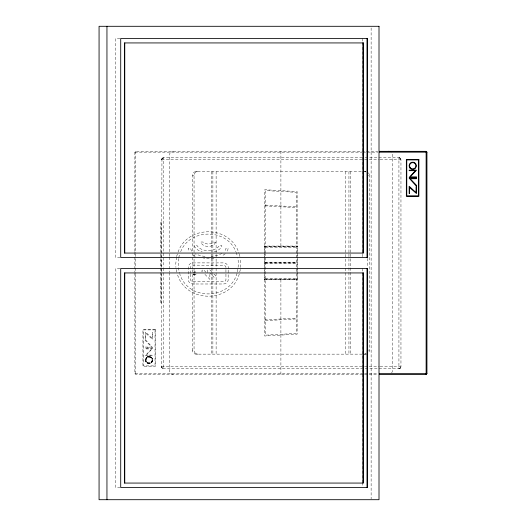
<?xml version="1.0" encoding="UTF-8"?>
<svg xmlns="http://www.w3.org/2000/svg" width="526" height="526" viewBox="0 0 526 526"><rect width="100%" height="100%" fill="white"/><g stroke="black" fill="none" stroke-linecap="round" stroke-linejoin="round"><path stroke-width="0.39" stroke-dasharray="2.63 1.97" d="M240.658 267.418L240.336 258.595M176.46 257.247L175.75 264.013L175.927 267.418M178.603 258.509L178.229 267.175L179.544 273.356M240.336 269.437L239.422 273.415M161.62 267.339L161.949 158.681M176.637 256.589L177.347 253.959M178.722 257.727L179.544 254.669M237.456 271.83L238.521 264.013L237.864 257.727M161.653 159.424L162.37 158.221M227.534 251.073L228.166 248.298L226.002 248.298L225.194 250.685L224.319 251.658M145.597 359.002L146.695 357.285M146.018 359.12L146.984 357.621M152.106 360.908L151.14 362.414M152.533 361.033L151.429 362.749M178.077 252.053C187.69 224.392 230.526 225.306 239.001 253.322M237.042 273.356C229.415 300.359 188.111 300.925 179.826 274.092M239.245 274.072C230.888 303.561 185.704 303.561 177.347 274.072M180.674 251.717C189.748 228.231 226.837 228.231 235.911 251.717M400.621 367.786L400.957 366.681L400.957 159.792L400.621 158.681M196.08 274.039L195.659 274.625M162.074 158.517L163.645 157.767L362.164 157.767M134.866 251.415L134.866 152.152L135.675 151.343L377.74 151.317M225.233 253.815L221.742 256.116M193.535 272.343L195.284 272.027M162.534 158.096L163.645 157.767L163.645 267.339M400.036 368.378L398.925 368.706L163.645 368.706L162.534 368.378M222.018 253.453L216.942 255.485L211.209 256.445M193.989 272.027L195.231 272.001M195.284 274.861L193.989 274.861M147.563 356.727L150.567 356.727M147.747 357.128L150.383 357.128M150.383 362.901L147.747 362.901M150.567 363.302L147.563 363.302M214.233 251.783C216.633 252.316 226.167 244.814 219.664 245.162C215.627 252.388 200.754 252.388 196.717 245.162C190.215 244.814 199.749 252.316 202.148 251.783M196.658 171.739L195.817 171.91L197.566 171.601A4.057 3.511 90 0 0 194.055 175.658L194.055 267.372M365.156 354.005L365.997 353.834L364.248 354.143A4.057 3.511 -90 0 0 366.004 353.597M398.925 368.706L400.358 368.115L400.957 366.681A2.025 2.025 0 0 1 398.925 368.706L398.925 157.8L362.855 157.767M213.826 258.371L207.54 258.818L203.588 258.555M264.683 319.913L297.131 318.072M265.492 320.669L296.322 318.92M119.987 38.47L115.602 38.47L115.602 257.523L119.987 257.523M134.866 152.152L362.125 152.152M362.947 152.152L377.714 152.152M161.627 159.792L363.795 159.792M364.617 159.792L379.318 159.792M380.134 159.792L400.943 159.792M365.872 171.601L195.942 171.601A4.057 3.511 90 0 0 192.431 175.658L192.431 269.016M192.431 175.658L194.055 175.658M368.299 175.658L369.383 175.658L369.383 350.086A4.057 3.511 -90 0 1 368.351 352.953M160.673 231.23L161.278 231.23M160.673 239.955L161.278 239.955M160.673 245.629L161.278 245.629M264.276 246.24L297.538 246.24M264.683 246.648L297.131 246.648M265.492 247.457L296.322 247.457M160.673 260.232L161.278 260.232M265.492 262.178L296.322 262.178M264.683 262.75L297.131 262.75M264.683 262.993L297.131 262.993M265.492 263.565L296.322 263.565M160.673 265.913L161.278 265.913M119.987 268.477L115.602 268.477L115.661 487.53L119.987 487.53M265.492 278.287L296.322 278.287M264.683 279.096L297.131 279.096M264.276 279.503L297.538 279.503M160.673 280.516L161.278 280.516M160.673 286.197L161.278 286.197M160.673 294.915L161.278 294.915M192.431 269.831L192.431 350.086L194.055 350.086A4.057 3.511 -90 0 0 197.566 354.143L195.817 353.834L196.658 354.005M368.299 350.086L369.383 350.086M161.627 366.681L363.795 366.681M364.617 366.681L379.318 366.681M380.134 366.681L400.943 366.681M134.866 272.744L134.866 373.644L363.768 373.644M364.59 373.644L377.714 373.644M134.866 373.644L135.675 374.453L377.74 374.427M265.492 205.068L296.322 206.823M264.683 205.83L297.131 207.671M205.015 256.412L200.491 255.735L195.153 253.848M163.645 268.161L163.645 368.7L162.074 367.957M365.156 171.739L365.997 171.91L364.248 171.601A4.057 3.511 90 0 1 366.004 172.14M399.293 157.8L400.036 158.096M195.225 256.3L191.471 254.124M162.37 368.253L161.62 366.681L161.62 268.161M205.968 272.244L203.22 269.509L201.642 271.087L202.734 272.179M204.93 274.368L209.854 279.286L209.848 273.783M193.193 274.039L194.64 275.006L195.948 274.289A1.558 1.558 0 0 1 193.325 274.289M209.795 269.785L211.978 271.968M214.167 274.158L215.805 275.795L214.22 277.38L209.848 273.001M191.622 251.185L190.465 248.298L188.236 248.298L189.353 251.704M152.106 358.061L152.533 359.002M151.731 358.305L152.106 359.12M146.392 361.73L146.018 360.908M146.024 361.973L145.597 361.033M161.949 367.786L161.62 366.681A2.025 2.025 0 0 0 163.645 368.706M236.194 252.454L237.456 256.201M239.245 253.959L240.126 257.247M176.815 272.093L176.039 268.089M228.166 269.01C229.08 265.788 226.371 262.625 223.109 262.895L193.87 262.895C191.332 262.605 188.295 264.243 188.255 267.044L188.255 279.852C188.282 282.298 190.734 283.987 193.022 283.987L223.215 283.987C225.463 284.053 227.929 282.547 228.172 280.167L228.166 269.805M207.612 269.956L207.619 273.895M371.126 27.944L371.126 498.878M367.759 258.365L367.759 267.372M362.309 38.47L362.25 41.751M362.25 42.573L362.309 256.701M362.309 268.477L362.25 481.79M362.25 482.605L362.309 486.708M350.566 171.601L350.566 253.381M350.566 254.065L350.566 354.143M348.942 171.601L348.942 253.381M348.942 254.065L348.942 354.143M345.694 171.601L345.694 354.143M297.131 253.23L297.131 191.569L264.683 189.722L264.683 336.015L297.131 334.174L297.131 253.946M280.897 151.343L280.897 246.063M280.897 279.733L280.897 374.453M265.492 253.203L265.492 190.576L296.322 192.325L296.322 333.418L265.492 335.167L265.492 253.946M216.12 171.601L216.12 354.143M212.872 171.601L212.872 253.381M212.872 254.065L212.872 354.143M211.248 171.601L211.248 253.381M211.248 254.065L211.248 354.143M194.055 268.194L194.055 350.086M190.484 273.441C190.182 270.627 189.136 264.427 193.877 265.124L224.733 265.446L225.937 266.879L225.943 279.937L225.194 281.16L223.149 281.758L193.141 281.758C189.163 281.805 190.517 276.623 190.484 274.224M169.352 256.307L169.352 155.374A4.057 4.057 0 0 1 173.409 151.317M169.352 257.129L169.352 271.896M169.352 272.718L169.352 370.37A4.057 4.057 0 0 0 173.409 374.427M135.675 151.343L135.675 253.052M135.675 253.874L135.675 257.977M135.675 258.799L135.675 273.559M135.675 274.381L135.675 374.453M134.866 252.23L134.866 256.333M134.866 257.155L134.866 271.922M366.78 354.005A4.057 3.511 -90 0 1 365.872 354.143L195.942 354.143A4.057 3.511 -90 0 1 192.431 350.086M368.351 172.784A4.057 3.511 -90 0 1 369.383 175.658M193.614 272.264A1.558 1.558 0 0 1 195.659 272.264M391.633 372.822A4.057 4.057 0 0 0 392.462 370.37L392.462 155.374A4.057 4.057 0 0 0 391.272 152.507M161.62 159.792A2.025 2.025 0 0 1 163.645 157.767M145.722 358.633L145.722 361.401L147.681 363.354C150.502 364.597 153.638 361.461 152.402 358.633L150.449 356.681L149.062 356.404L147.681 356.681L145.722 358.633M146.129 358.804L146.129 361.23L147.852 362.947C150.331 364.038 153.079 361.283 151.994 358.804L150.278 357.088L149.062 356.845L146.82 357.772L146.129 358.804M215.581 242.315C213.523 247.851 202.418 247.851 200.781 242.019L203.016 242.019L204.279 243.255L207.816 244.038L211.656 243.453L213.385 242.019L215.581 242.315M151.646 348.909L145.261 355.635L152.632 355.635L152.632 355.122L146.438 355.122L152.632 348.297L145.261 348.297L145.261 348.909L151.646 348.909M161.278 222.511L160.673 222.511L160.673 303.627L161.278 303.627L161.278 222.511M297.532 246.063L264.269 246.063L264.269 279.733L297.532 279.733L297.532 246.063M155.44 329.486L142.934 329.486L142.934 366.3L155.44 366.3L155.44 329.486M155.032 329.894L143.335 329.894L143.335 365.892L155.032 365.892L155.032 329.894M145.715 332.235L145.261 332.235L145.551 339.237L145.88 333.28L152.632 339.553L152.632 332.235L152.284 332.235L152.284 338.33L145.715 332.235M145.551 339.776L145.261 340.434L151.646 347.068L145.261 347.068L145.261 347.627L152.632 347.627L145.551 339.776M399.675 157.905L398.925 157.8A2.025 2.025 0 0 1 400.957 159.792L399.675 157.905M147.477 362.762A3.176 3.176 0 0 0 152.238 360.014A3.176 3.176 0 0 0 147.477 357.272A3.176 3.176 0 0 0 147.477 362.762M147.254 363.15A3.616 3.616 0 0 0 152.678 360.014A3.616 3.616 0 0 0 147.254 356.884A3.616 3.616 0 0 0 147.254 363.15"/><path stroke-width="0.79" d="M379.358 374.453L426.126 374.453L426.934 373.644L426.934 152.152L426.126 151.343L379.358 151.343M379.358 152.152L426.934 152.152M379.358 373.644L426.934 373.644M426.126 151.343L426.126 374.453M367.036 38.47L367.036 257.523M367.036 268.477L367.036 487.53M362.973 42.935L362.973 253.059M362.973 272.941L362.973 483.065M124.761 42.935L124.761 253.059M124.761 272.941L124.761 483.065M106.949 26.3L106.949 499.7M388.405 151.317A4.057 4.057 0 0 1 389.897 151.6M415.362 170.667L409.169 177.499L416.539 177.499L416.539 176.881L410.155 176.881L416.539 170.161L409.169 170.161L409.169 170.667L415.362 170.667M379.009 26.3L99.066 26.3L99.066 499.7L379.009 499.7L379.009 26.3M367.365 38.47L120.71 38.47L120.71 257.523L367.365 257.523L367.365 38.47M363.315 42.935L124.419 42.935L124.419 253.059L363.315 253.059L363.315 42.935M418.867 159.496L406.361 159.496L406.361 196.31L418.867 196.31L418.867 159.496M418.459 159.904L406.762 159.904L406.762 195.902L418.459 195.902L418.459 159.904M416.539 178.163L409.169 178.163L416.25 186.02L416.539 185.362L410.155 178.728L416.539 178.728L416.539 178.163M416.25 186.559L415.921 192.509L409.169 186.243L409.169 193.561L409.517 193.561L409.517 187.466L416.539 193.561L416.25 186.559M367.365 268.477L120.71 268.477L120.71 487.53L367.365 487.53L367.365 268.477M363.315 272.941L124.419 272.941L124.419 483.065L363.315 483.065L363.315 272.941M410.438 167.965A3.176 3.176 0 0 0 415.783 166.67A3.176 3.176 0 0 0 411.99 162.692A3.176 3.176 0 0 0 410.438 167.965M410.122 168.274A3.616 3.616 0 0 0 416.204 166.795A3.616 3.616 0 0 0 411.884 162.264A3.616 3.616 0 0 0 410.122 168.274"/></g></svg>
